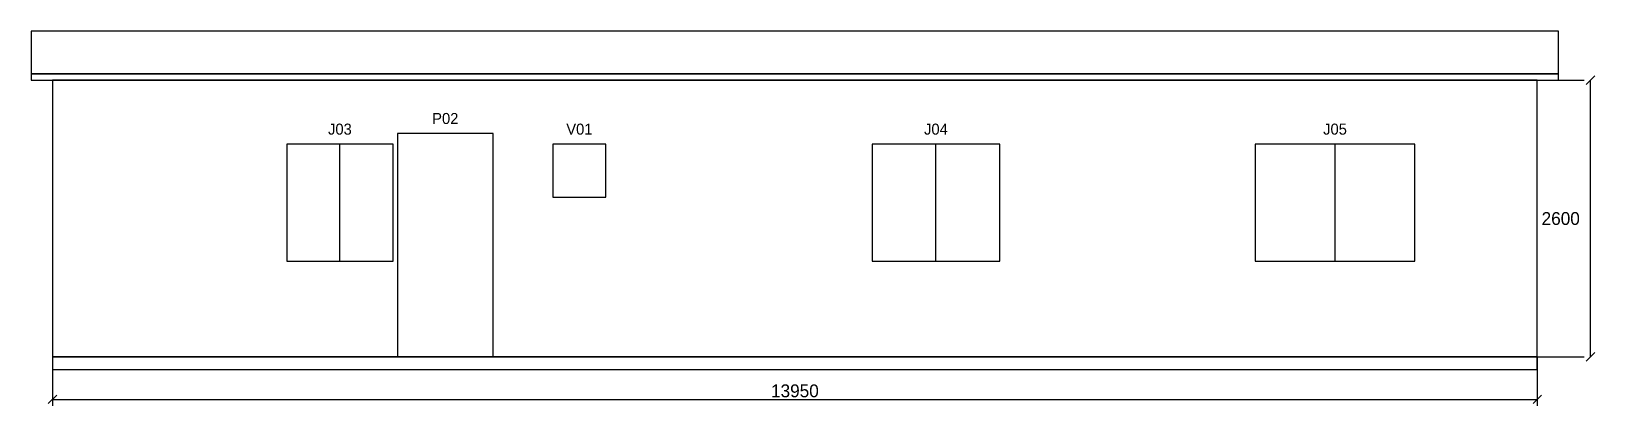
# Model space of a CAD drawing. Header units: millimetres. Extents: x -200 to 14490, y -460 to 3060.
import ezdxf
from ezdxf.enums import TextEntityAlignment as Align

# ---------------------------------------------------------------- set-up
doc = ezdxf.new("R2010")
doc.units = ezdxf.units.MM
for name, color, linetype in [('ABERTURAS', 8, 'Continuous'), ('COTAS', 8, 'Continuous'), ('PAREDES', 8, 'Continuous')]:
    doc.layers.add(name, color=color, linetype=linetype)

msp = doc.modelspace()

# ---------------------------------------------------------------- linework, layer by layer
at = {"layer": 'ABERTURAS'}
for p, q in [((2700, 900), (2700, 2000)), ((8300, 900), (8300, 2000)), ((12050, 900), (12050, 2000))]:
    msp.add_line(p, q, dxfattribs=at)
for points in [[(3240, 0), (4140, 0), (4140, 2100), (3240, 2100)], [(2200, 900), (3200, 900), (3200, 2000), (2200, 2000)], [(4700, 1500), (5200, 1500), (5200, 2000), (4700, 2000)], [(7700, 900), (8900, 900), (8900, 2000), (7700, 2000)], [(11300, 900), (12800, 900), (12800, 2000), (11300, 2000)]]:
    msp.add_lwpolyline(points, close=True, dxfattribs=at)
at = {"layer": 'COTAS'}
for p, q in [((13950, 2600), (14390, 2600)), ((14410, 2560), (14490, 2640)), ((14450, 0), (14450, 2600)), ((0, 0), (0, -460)), ((13950, 0), (13950, -460)), ((13950, 0), (14390, 0)), ((14410, -40), (14490, 40)), ((-40, -440), (40, -360)), ((0, -400), (13950, -400)), ((13910, -440), (13990, -360))]:
    msp.add_line(p, q, dxfattribs=at)
at = {"layer": 'PAREDES'}
for points in [[(-200, 2660), (14150, 2660), (14150, 3060), (-200, 3060)], [(-200, 2600), (14150, 2600), (14150, 2660), (-200, 2660)], [(0, 0), (13950, 0), (13950, 2600), (0, 2600)], [(0, -120), (13950, -120), (13950, 0), (0, 0)]]:
    msp.add_lwpolyline(points, close=True, dxfattribs=at)

# ---------------------------------------------------------------- texts
at = {"layer": 'ABERTURAS'}
for s, p in [('P02', (3690, 2240)), ('J03', (2700, 2140)), ('V01', (4950, 2140)), ('J04', (8300, 2140)), ('J05', (12050, 2140))]:
    msp.add_text(s, height=103.5, dxfattribs=at).set_placement(p, align=Align.MIDDLE_CENTER)
at = {"layer": 'COTAS'}
msp.add_text('2600', height=120.7, dxfattribs=at).set_placement((14350, 1300), align=Align.MIDDLE_RIGHT)
msp.add_text('13950', height=120.7, dxfattribs=at).set_placement((6975, -320), align=Align.MIDDLE_CENTER)

doc.saveas('drawing.dxf')
